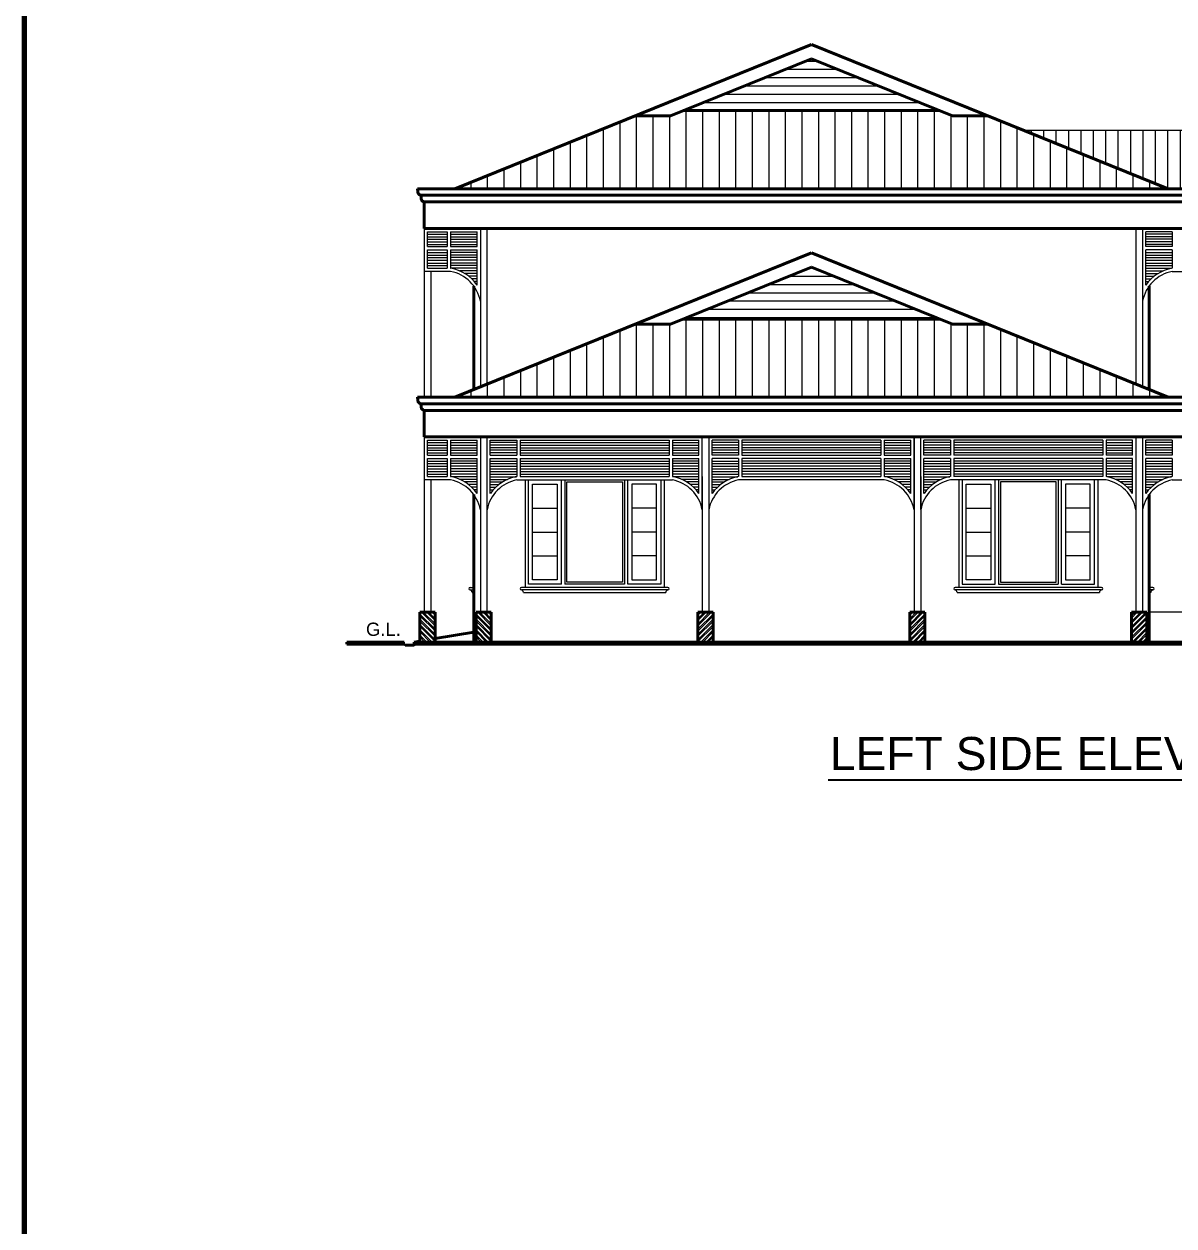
# Model space of a CAD drawing. Header units: inches. Extents: x 1367 to 15762, y 1989 to 8927.
# Drawn here: x 7917.55 to 7934.92, y 2019.5 to 2037.66 of the extents above; entities that cross this region are included whole.
import ezdxf

# ---------------------------------------------------------------- set-up
doc = ezdxf.new("R2010")
doc.units = ezdxf.units.IN
doc.header["$MEASUREMENT"] = 0
for name, color, linetype, lineweight in [('EXIST.', 21, 'Continuous', 20), ('FORM', 2, 'Continuous', 70), ('hatch', 8, 'Continuous', 5), ('proj', 31, 'Continuous', 15), ('text', 6, 'Continuous', 25), ('wall', 1, 'Continuous', 40), ('win', 60, 'Continuous', 9)]:
    doc.layers.add(name, color=color, linetype=linetype, lineweight=lineweight)
doc.styles.get("Standard").update_dxf_attribs({"font": 'arial.ttf', "height": 0.36})

msp = doc.modelspace()

# ---------------------------------------------------------------- hatches: boundary and pattern name
at = {"layer": 'hatch'}
h = msp.add_hatch(dxfattribs=at)
h.set_pattern_fill('ANSI31', color=256, angle=135, style=0)
h.set_pattern_definition([(7e-15, (7831.51466, 1400.47264), (3e-17, -0.125), [])])
h.paths.add_polyline_path([(7929.442, 2033.983), (7931.38, 2033.199), (7927.505, 2033.199)])
h.paths.add_polyline_path([(7929.442, 2037.133), (7931.38, 2036.349), (7927.505, 2036.349)])
h = msp.add_hatch(dxfattribs=at)
h.set_pattern_fill('ANSI31', color=256, scale=2, angle=45, style=0)
h.set_pattern_definition([(90, (8027.55132, 1698.06322), (-0.25, 6e-17), [])])
h.paths.add_polyline_path([(7924.056, 2035.169), (7934.828, 2035.169), (7932.106, 2036.271), (7931.573, 2036.271), (7931.38, 2036.349), (7927.505, 2036.349), (7927.312, 2036.271), (7926.779, 2036.271)])
h.paths.add_polyline_path([(7924.056, 2032.019), (7934.828, 2032.019), (7932.106, 2033.121), (7931.573, 2033.121), (7931.38, 2033.199), (7927.505, 2033.199), (7927.312, 2033.121), (7926.779, 2033.121)])
h = msp.add_hatch(dxfattribs=at)
h.set_pattern_fill('ANSI31', color=256, scale=1.5, angle=45, style=0)
h.set_pattern_definition([(90, (7831.51466, 1400.47264), (0.1875, 3e-17), [])])
h.paths.add_polyline_path([(7932.642, 2036.054), (7937.662, 2036.054), (7939.848, 2035.169), (7935.392, 2035.169), (7934.828, 2035.169)])
at = {"layer": 'proj'}
h = msp.add_hatch(dxfattribs=at)
h.set_pattern_fill('ANSI32', color=256, scale=0.15, style=0)
h.set_pattern_definition([(135, (7901.03959, 1986.95364), (0.039774756, 0.039774756), []), (135, (7901.013073, 1986.95364), (0.039774756, 0.039774756), [])])
h.paths.add_polyline_path([(7923.757, 2028.319), (7923.527, 2028.319), (7923.527, 2028.769), (7923.757, 2028.769)])
h = msp.add_hatch(dxfattribs=at)
h.set_pattern_fill('ANSI32', color=256, scale=0.15, style=0)
h.set_pattern_definition([(135, (7901.88959, 1986.95364), (0.039774756, 0.039774756), []), (135, (7901.863073, 1986.95364), (0.039774756, 0.039774756), [])])
h.paths.add_polyline_path([(7924.607, 2028.319), (7924.377, 2028.319), (7924.377, 2028.769), (7924.607, 2028.769)])
h = msp.add_hatch(dxfattribs=at)
h.set_pattern_fill('ANSI32', color=256, scale=0.15, style=0)
h.set_pattern_definition([(45, (7950.445204, 1986.95364), (-0.039774756, 0.039774756), []), (45, (7950.47172, 1986.95364), (-0.039774756, 0.039774756), [])])
h.paths.add_polyline_path([(7927.727, 2028.319), (7927.957, 2028.319), (7927.957, 2028.769), (7927.727, 2028.769)])
h = msp.add_hatch(dxfattribs=at)
h.set_pattern_fill('ANSI32', color=256, scale=0.15, style=0)
h.set_pattern_definition([(45, (7953.645204, 1986.95364), (-0.039774756, 0.039774756), []), (45, (7953.67172, 1986.95364), (-0.039774756, 0.039774756), [])])
h.paths.add_polyline_path([(7930.927, 2028.319), (7931.157, 2028.319), (7931.157, 2028.769), (7930.927, 2028.769)])
h = msp.add_hatch(dxfattribs=at)
h.set_pattern_fill('ANSI32', color=256, scale=0.15, style=0)
h.set_pattern_definition([(45, (8027.551315, 1698.063217), (-0.039774756, 0.039774756), []), (45, (8027.57783, 1698.063217), (-0.039774756, 0.039774756), [])])
h.paths.add_polyline_path([(7934.277, 2028.319), (7934.507, 2028.319), (7934.507, 2028.769), (7934.277, 2028.769)])
at = {"layer": 'wall'}
msp.add_hatch(color=256, dxfattribs=at).paths.add_polyline_path([(7940.093, 2028.289), (7931.26, 2028.289), (7931.26, 2028.319), (7940.093, 2028.319)])

# ---------------------------------------------------------------- linework, layer by layer
at = {"layer": 'EXIST.'}
for p, q in [((7932.642, 2036.054), (7937.662, 2036.054)), ((7923.592, 2034.569), (7923.592, 2032.019)), ((7923.642, 2034.294), (7923.642, 2034.519)), ((7923.642, 2034.519), (7923.942, 2034.519)), ((7923.942, 2034.519), (7923.942, 2034.294)), ((7923.992, 2034.519), (7923.992, 2034.294)), ((7923.992, 2034.519), (7924.392, 2034.519)), ((7924.392, 2034.294), (7924.392, 2034.519)), ((7924.442, 2034.569), (7924.442, 2032.175)), ((7924.542, 2034.569), (7924.542, 2032.215)), ((7934.342, 2034.569), (7934.342, 2032.215)), ((7934.442, 2034.569), (7934.442, 2032.175)), ((7934.892, 2034.519), (7934.492, 2034.519)), ((7934.492, 2034.294), (7934.492, 2034.519)), ((7934.892, 2034.519), (7934.892, 2034.294)), ((7923.642, 2034.294), (7923.942, 2034.294)), ((7923.642, 2033.969), (7923.642, 2034.244)), ((7923.642, 2034.244), (7923.942, 2034.244)), ((7923.942, 2034.244), (7923.942, 2033.969)), ((7923.992, 2034.294), (7924.392, 2034.294)), ((7923.992, 2034.244), (7923.992, 2033.969)), ((7923.992, 2034.244), (7924.392, 2034.244)), ((7924.392, 2033.713), (7924.392, 2034.244)), ((7934.892, 2034.294), (7934.492, 2034.294)), ((7934.892, 2034.244), (7934.492, 2034.244)), ((7934.492, 2033.713), (7934.492, 2034.244)), ((7934.892, 2034.244), (7934.892, 2033.969)), ((7923.642, 2033.969), (7923.942, 2033.969)), ((7923.992, 2033.969), (7923.997, 2033.969)), ((7934.892, 2033.969), (7934.888, 2033.969)), ((7923.992, 2033.919), (7923.592, 2033.919)), ((7923.692, 2033.919), (7923.692, 2032.019)), ((7934.892, 2033.919), (7935.292, 2033.919)), ((7923.592, 2031.419), (7923.592, 2028.769)), ((7924.442, 2031.419), (7924.442, 2028.769)), ((7924.542, 2031.419), (7924.542, 2028.769)), ((7927.792, 2030.319), (7927.792, 2031.419)), ((7927.892, 2031.419), (7927.892, 2028.769)), ((7930.992, 2030.319), (7930.992, 2031.419)), ((7930.992, 2031.419), (7930.992, 2028.769)), ((7931.092, 2030.319), (7931.092, 2031.419)), ((7934.342, 2031.419), (7934.342, 2028.769)), ((7934.442, 2031.419), (7934.442, 2028.769)), ((7923.642, 2031.369), (7923.942, 2031.369)), ((7923.642, 2031.144), (7923.642, 2031.369)), ((7923.942, 2031.369), (7923.942, 2031.144)), ((7923.992, 2031.369), (7924.392, 2031.369)), ((7923.992, 2031.369), (7923.992, 2031.144)), ((7924.392, 2031.144), (7924.392, 2031.369)), ((7924.592, 2031.144), (7924.592, 2031.369)), ((7924.592, 2031.369), (7924.992, 2031.369)), ((7924.992, 2031.369), (7924.992, 2031.144)), ((7925.042, 2031.369), (7925.042, 2031.144)), ((7925.042, 2031.369), (7927.292, 2031.369)), ((7927.292, 2031.369), (7927.292, 2031.144)), ((7927.342, 2031.369), (7927.342, 2031.144)), ((7927.342, 2031.369), (7927.742, 2031.369)), ((7927.742, 2031.144), (7927.742, 2031.369)), ((7928.342, 2031.369), (7927.942, 2031.369)), ((7927.942, 2031.144), (7927.942, 2031.369)), ((7928.342, 2031.369), (7928.342, 2031.144)), ((7930.492, 2031.369), (7928.392, 2031.369)), ((7928.392, 2031.369), (7928.392, 2031.144)), ((7930.492, 2031.369), (7930.492, 2031.144)), ((7930.542, 2031.369), (7930.542, 2031.144)), ((7930.542, 2031.369), (7930.942, 2031.369)), ((7930.942, 2031.144), (7930.942, 2031.369)), ((7931.542, 2031.369), (7931.142, 2031.369)), ((7931.142, 2031.144), (7931.142, 2031.369)), ((7931.542, 2031.369), (7931.542, 2031.144)), ((7933.842, 2031.369), (7931.592, 2031.369)), ((7931.592, 2031.369), (7931.592, 2031.144)), ((7933.842, 2031.369), (7933.842, 2031.144)), ((7933.892, 2031.369), (7933.892, 2031.144)), ((7934.292, 2031.369), (7933.892, 2031.369)), ((7934.292, 2031.144), (7934.292, 2031.369)), ((7934.892, 2031.369), (7934.492, 2031.369)), ((7934.492, 2031.144), (7934.492, 2031.369)), ((7934.892, 2031.369), (7934.892, 2031.144)), ((7923.642, 2031.144), (7923.942, 2031.144)), ((7923.642, 2031.094), (7923.942, 2031.094)), ((7923.642, 2030.819), (7923.642, 2031.094)), ((7923.942, 2031.094), (7923.942, 2030.819)), ((7923.992, 2031.144), (7924.392, 2031.144)), ((7923.992, 2031.094), (7924.392, 2031.094)), ((7923.992, 2031.094), (7923.992, 2030.819)), ((7924.392, 2030.563), (7924.392, 2031.094)), ((7924.592, 2031.144), (7924.992, 2031.144)), ((7924.592, 2031.094), (7924.992, 2031.094)), ((7924.592, 2030.563), (7924.592, 2031.094)), ((7924.992, 2031.094), (7924.992, 2030.819)), ((7925.042, 2031.144), (7927.292, 2031.144)), ((7925.042, 2031.094), (7925.042, 2030.819)), ((7925.042, 2031.094), (7927.292, 2031.094)), ((7927.292, 2031.094), (7927.292, 2030.819)), ((7927.342, 2031.144), (7927.742, 2031.144)), ((7927.342, 2031.094), (7927.342, 2030.819)), ((7927.342, 2031.094), (7927.742, 2031.094)), ((7927.742, 2030.563), (7927.742, 2031.094)), ((7928.342, 2031.144), (7927.942, 2031.144)), ((7928.342, 2031.094), (7927.942, 2031.094)), ((7927.942, 2030.563), (7927.942, 2031.094)), ((7928.342, 2031.094), (7928.342, 2030.819)), ((7928.392, 2031.144), (7930.492, 2031.144)), ((7930.492, 2031.094), (7928.392, 2031.094)), ((7928.392, 2031.094), (7928.392, 2030.819)), ((7930.492, 2031.094), (7930.492, 2030.819)), ((7930.542, 2031.144), (7930.942, 2031.144)), ((7930.542, 2031.094), (7930.542, 2030.819)), ((7930.542, 2031.094), (7930.942, 2031.094)), ((7930.942, 2030.563), (7930.942, 2031.094)), ((7931.542, 2031.144), (7931.142, 2031.144)), ((7931.542, 2031.094), (7931.142, 2031.094)), ((7931.142, 2030.563), (7931.142, 2031.094)), ((7931.542, 2031.094), (7931.542, 2030.819)), ((7933.842, 2031.144), (7931.592, 2031.144)), ((7933.842, 2031.094), (7931.592, 2031.094)), ((7931.592, 2031.094), (7931.592, 2030.819)), ((7933.842, 2031.094), (7933.842, 2030.819)), ((7934.292, 2031.144), (7933.892, 2031.144)), ((7933.892, 2031.094), (7933.892, 2030.819)), ((7934.292, 2031.094), (7933.892, 2031.094)), ((7934.292, 2030.563), (7934.292, 2031.094)), ((7934.892, 2031.144), (7934.492, 2031.144)), ((7934.892, 2031.094), (7934.492, 2031.094)), ((7934.492, 2030.563), (7934.492, 2031.094)), ((7934.892, 2031.094), (7934.892, 2030.819)), ((7923.992, 2030.769), (7923.592, 2030.769)), ((7923.642, 2030.819), (7923.942, 2030.819)), ((7923.692, 2030.769), (7923.692, 2028.769)), ((7923.992, 2030.819), (7923.997, 2030.819)), ((7924.988, 2030.819), (7924.992, 2030.819)), ((7924.992, 2030.769), (7927.342, 2030.769)), ((7925.042, 2030.819), (7927.292, 2030.819)), ((7927.342, 2030.819), (7927.347, 2030.819)), ((7927.792, 2030.819), (7927.792, 2028.769)), ((7928.342, 2030.819), (7928.338, 2030.819)), ((7930.542, 2030.769), (7928.342, 2030.769)), ((7928.392, 2030.819), (7930.492, 2030.819)), ((7930.542, 2030.819), (7930.547, 2030.819)), ((7931.092, 2030.819), (7931.092, 2028.769)), ((7931.542, 2030.819), (7931.538, 2030.819)), ((7933.892, 2030.769), (7931.542, 2030.769)), ((7933.842, 2030.819), (7931.592, 2030.819)), ((7933.897, 2030.819), (7933.892, 2030.819)), ((7934.892, 2030.819), (7934.888, 2030.819)), ((7934.892, 2030.769), (7935.292, 2030.769)), ((7924.286, 2029.144), (7924.342, 2029.144)), ((7924.286, 2029.106), (7924.342, 2029.106)), ((7924.317, 2029.069), (7924.342, 2029.069)), ((7927.274, 2029.144), (7925.061, 2029.144)), ((7927.274, 2029.106), (7925.061, 2029.106)), ((7925.092, 2029.069), (7927.242, 2029.069)), ((7933.824, 2029.144), (7931.611, 2029.144)), ((7933.824, 2029.106), (7931.611, 2029.106)), ((7931.642, 2029.069), (7933.792, 2029.069)), ((7934.599, 2029.144), (7934.542, 2029.144)), ((7934.599, 2029.106), (7934.542, 2029.106)), ((7934.567, 2029.069), (7934.542, 2029.069))]:
    msp.add_line(p, q, dxfattribs=at)
for centre, radius, start, end in [((7923.884, 2033.36), 0.619, 34.759, 79.4694), ((7935.001, 2033.36), 0.619, 100.5306, 145.241), ((7923.884, 2033.36), 0.569, 10.985, 79.015), ((7935.001, 2033.36), 0.569, 100.985, 169.015), ((7923.884, 2030.21), 0.569, 10.985, 79.015), ((7923.884, 2030.21), 0.619, 34.759, 79.4694), ((7925.101, 2030.21), 0.569, 100.985, 169.015), ((7925.101, 2030.21), 0.619, 100.5306, 145.241), ((7927.234, 2030.21), 0.569, 10.985, 79.015), ((7927.234, 2030.21), 0.619, 34.759, 79.4694), ((7928.451, 2030.21), 0.569, 100.985, 169.015), ((7928.451, 2030.21), 0.619, 100.5306, 145.241), ((7930.434, 2030.21), 0.569, 10.985, 79.015), ((7930.434, 2030.21), 0.619, 34.759, 79.4694), ((7931.651, 2030.21), 0.569, 100.985, 169.015), ((7931.651, 2030.21), 0.619, 100.5306, 145.241), ((7933.784, 2030.21), 0.569, 10.985, 79.015), ((7933.784, 2030.21), 0.619, 34.759, 79.4694), ((7935.001, 2030.21), 0.569, 100.985, 169.015), ((7935.001, 2030.21), 0.619, 100.5306, 145.241), ((7924.286, 2029.125), 0.0188, 90, 270), ((7924.28, 2029.069), 0.0373, 358.9907, 80.6204), ((7925.061, 2029.125), 0.0188, 90, 270), ((7925.055, 2029.069), 0.0373, 358.9907, 80.6204), ((7927.28, 2029.069), 0.0373, 99.3796, 181.0093), ((7927.274, 2029.125), 0.0188, 270, 90), ((7931.611, 2029.125), 0.0188, 90, 270), ((7931.605, 2029.069), 0.0373, 358.9907, 80.6204), ((7933.83, 2029.069), 0.0373, 99.3796, 181.0093), ((7933.824, 2029.125), 0.0188, 270, 90), ((7934.605, 2029.069), 0.0373, 99.3796, 181.0093), ((7934.599, 2029.125), 0.0188, 270, 90)]:
    msp.add_arc(centre, radius, start, end, dxfattribs=at)
at = {"layer": 'FORM'}
msp.add_lwpolyline([(7917.55, 2050.306), (7917.55, 1988.685), (8011.094, 1988.685), (8011.094, 2050.306)], close=True, dxfattribs=at)
at = {"layer": 'hatch'}
for p, q in [((7923.642, 2034.482), (7923.942, 2034.482)), ((7923.992, 2034.482), (7924.392, 2034.482)), ((7934.892, 2034.482), (7934.492, 2034.482)), ((7923.642, 2034.444), (7923.942, 2034.444)), ((7923.642, 2034.405), (7923.942, 2034.405)), ((7923.642, 2034.366), (7923.942, 2034.366)), ((7923.642, 2034.328), (7923.942, 2034.328)), ((7923.992, 2034.444), (7924.392, 2034.444)), ((7923.992, 2034.405), (7924.392, 2034.405)), ((7923.992, 2034.366), (7924.392, 2034.366)), ((7923.992, 2034.328), (7924.392, 2034.328)), ((7934.892, 2034.444), (7934.492, 2034.444)), ((7934.892, 2034.405), (7934.492, 2034.405)), ((7934.892, 2034.366), (7934.492, 2034.366)), ((7934.892, 2034.328), (7934.492, 2034.328)), ((7923.642, 2034.204), (7923.942, 2034.204)), ((7923.642, 2034.166), (7923.942, 2034.166)), ((7923.642, 2034.127), (7923.942, 2034.127)), ((7924.392, 2034.204), (7923.992, 2034.204)), ((7924.392, 2034.166), (7923.992, 2034.166)), ((7924.392, 2034.127), (7923.992, 2034.127)), ((7934.492, 2034.204), (7934.892, 2034.204)), ((7934.492, 2034.166), (7934.892, 2034.166)), ((7934.492, 2034.127), (7934.892, 2034.127)), ((7923.642, 2034.087), (7923.942, 2034.087)), ((7923.642, 2034.046), (7923.942, 2034.046)), ((7923.642, 2034.007), (7923.942, 2034.007)), ((7924.392, 2034.087), (7923.992, 2034.087)), ((7924.392, 2034.046), (7923.992, 2034.046)), ((7924.392, 2034.007), (7923.992, 2034.007)), ((7924.392, 2033.967), (7924.004, 2033.967)), ((7934.492, 2034.087), (7934.892, 2034.087)), ((7934.492, 2034.046), (7934.892, 2034.046)), ((7934.492, 2034.007), (7934.892, 2034.007)), ((7934.492, 2033.967), (7934.881, 2033.967)), ((7924.392, 2033.927), (7924.133, 2033.927)), ((7924.392, 2033.888), (7924.207, 2033.888)), ((7924.392, 2033.848), (7924.265, 2033.848)), ((7924.392, 2033.807), (7924.312, 2033.807)), ((7924.392, 2033.768), (7924.349, 2033.768)), ((7934.492, 2033.927), (7934.752, 2033.927)), ((7934.492, 2033.888), (7934.677, 2033.888)), ((7934.492, 2033.848), (7934.62, 2033.848)), ((7934.492, 2033.807), (7934.573, 2033.807)), ((7934.492, 2033.768), (7934.536, 2033.768)), ((7923.642, 2031.332), (7923.942, 2031.332)), ((7923.642, 2031.294), (7923.942, 2031.294)), ((7923.642, 2031.255), (7923.942, 2031.255)), ((7923.642, 2031.216), (7923.942, 2031.216)), ((7923.992, 2031.332), (7924.392, 2031.332)), ((7923.992, 2031.294), (7924.392, 2031.294)), ((7923.992, 2031.255), (7924.392, 2031.255)), ((7923.992, 2031.216), (7924.392, 2031.216)), ((7924.992, 2031.332), (7924.592, 2031.332)), ((7924.992, 2031.294), (7924.592, 2031.294)), ((7924.992, 2031.255), (7924.592, 2031.255)), ((7924.992, 2031.216), (7924.592, 2031.216)), ((7925.042, 2031.332), (7927.292, 2031.332)), ((7925.042, 2031.294), (7927.292, 2031.294)), ((7925.042, 2031.255), (7927.292, 2031.255)), ((7925.042, 2031.216), (7927.292, 2031.216)), ((7927.342, 2031.332), (7927.742, 2031.332)), ((7927.342, 2031.294), (7927.742, 2031.294)), ((7927.342, 2031.255), (7927.742, 2031.255)), ((7927.342, 2031.216), (7927.742, 2031.216)), ((7928.342, 2031.332), (7927.942, 2031.332)), ((7928.342, 2031.294), (7927.942, 2031.294)), ((7928.342, 2031.255), (7927.942, 2031.255)), ((7928.342, 2031.216), (7927.942, 2031.216)), ((7930.492, 2031.332), (7928.392, 2031.332)), ((7930.492, 2031.294), (7928.392, 2031.294)), ((7930.492, 2031.255), (7928.392, 2031.255)), ((7930.492, 2031.216), (7928.392, 2031.216)), ((7930.542, 2031.332), (7930.942, 2031.332)), ((7930.542, 2031.294), (7930.942, 2031.294)), ((7930.542, 2031.255), (7930.942, 2031.255)), ((7930.542, 2031.216), (7930.942, 2031.216)), ((7931.542, 2031.332), (7931.142, 2031.332)), ((7931.542, 2031.294), (7931.142, 2031.294)), ((7931.542, 2031.255), (7931.142, 2031.255)), ((7931.542, 2031.216), (7931.142, 2031.216)), ((7933.842, 2031.332), (7931.592, 2031.332)), ((7933.842, 2031.294), (7931.592, 2031.294)), ((7933.842, 2031.255), (7931.592, 2031.255)), ((7933.842, 2031.216), (7931.592, 2031.216)), ((7933.892, 2031.332), (7934.292, 2031.332)), ((7933.892, 2031.294), (7934.292, 2031.294)), ((7933.892, 2031.255), (7934.292, 2031.255)), ((7933.892, 2031.216), (7934.292, 2031.216)), ((7934.892, 2031.332), (7934.492, 2031.332)), ((7934.892, 2031.294), (7934.492, 2031.294)), ((7934.892, 2031.255), (7934.492, 2031.255)), ((7934.892, 2031.216), (7934.492, 2031.216)), ((7923.642, 2031.178), (7923.942, 2031.178)), ((7923.642, 2031.054), (7923.942, 2031.054)), ((7923.992, 2031.178), (7924.392, 2031.178)), ((7924.392, 2031.054), (7923.992, 2031.054)), ((7924.992, 2031.178), (7924.592, 2031.178)), ((7924.592, 2031.054), (7924.992, 2031.054)), ((7925.042, 2031.178), (7927.292, 2031.178)), ((7925.042, 2031.054), (7927.292, 2031.054)), ((7927.342, 2031.178), (7927.742, 2031.178)), ((7927.742, 2031.054), (7927.342, 2031.054)), ((7928.342, 2031.178), (7927.942, 2031.178)), ((7927.942, 2031.054), (7928.342, 2031.054)), ((7930.492, 2031.178), (7928.392, 2031.178)), ((7930.492, 2031.054), (7928.392, 2031.054)), ((7930.542, 2031.178), (7930.942, 2031.178)), ((7930.942, 2031.054), (7930.542, 2031.054)), ((7931.542, 2031.178), (7931.142, 2031.178)), ((7931.142, 2031.054), (7931.542, 2031.054)), ((7933.842, 2031.178), (7931.592, 2031.178)), ((7933.842, 2031.054), (7931.592, 2031.054)), ((7933.892, 2031.178), (7934.292, 2031.178)), ((7934.292, 2031.054), (7933.892, 2031.054)), ((7934.892, 2031.178), (7934.492, 2031.178)), ((7934.492, 2031.054), (7934.892, 2031.054)), ((7923.642, 2031.016), (7923.942, 2031.016)), ((7923.642, 2030.977), (7923.942, 2030.977)), ((7923.642, 2030.937), (7923.942, 2030.937)), ((7923.642, 2030.896), (7923.942, 2030.896)), ((7923.642, 2030.857), (7923.942, 2030.857)), ((7924.392, 2031.016), (7923.992, 2031.016)), ((7924.392, 2030.977), (7923.992, 2030.977)), ((7924.392, 2030.937), (7923.992, 2030.937)), ((7924.392, 2030.896), (7923.992, 2030.896)), ((7924.392, 2030.857), (7923.992, 2030.857)), ((7924.592, 2031.016), (7924.992, 2031.016)), ((7924.592, 2030.977), (7924.992, 2030.977)), ((7924.592, 2030.937), (7924.992, 2030.937)), ((7924.592, 2030.896), (7924.992, 2030.896)), ((7924.592, 2030.857), (7924.992, 2030.857)), ((7925.042, 2031.016), (7927.292, 2031.016)), ((7925.042, 2030.977), (7927.292, 2030.977)), ((7925.042, 2030.937), (7927.292, 2030.937)), ((7925.042, 2030.896), (7927.292, 2030.896)), ((7925.042, 2030.857), (7927.292, 2030.857)), ((7927.742, 2031.016), (7927.342, 2031.016)), ((7927.742, 2030.977), (7927.342, 2030.977)), ((7927.742, 2030.937), (7927.342, 2030.937)), ((7927.742, 2030.896), (7927.342, 2030.896)), ((7927.742, 2030.857), (7927.342, 2030.857)), ((7927.942, 2031.016), (7928.342, 2031.016)), ((7927.942, 2030.977), (7928.342, 2030.977)), ((7927.942, 2030.937), (7928.342, 2030.937)), ((7927.942, 2030.896), (7928.342, 2030.896)), ((7927.942, 2030.857), (7928.342, 2030.857)), ((7930.492, 2031.016), (7928.392, 2031.016)), ((7930.492, 2030.977), (7928.392, 2030.977)), ((7930.492, 2030.937), (7928.392, 2030.937)), ((7930.492, 2030.896), (7928.392, 2030.896)), ((7930.492, 2030.857), (7928.392, 2030.857)), ((7930.942, 2031.016), (7930.542, 2031.016)), ((7930.942, 2030.977), (7930.542, 2030.977)), ((7930.942, 2030.937), (7930.542, 2030.937)), ((7930.942, 2030.896), (7930.542, 2030.896)), ((7930.942, 2030.857), (7930.542, 2030.857)), ((7931.142, 2031.016), (7931.542, 2031.016)), ((7931.142, 2030.977), (7931.542, 2030.977)), ((7931.142, 2030.937), (7931.542, 2030.937)), ((7931.142, 2030.896), (7931.542, 2030.896)), ((7931.142, 2030.857), (7931.542, 2030.857)), ((7933.842, 2031.016), (7931.592, 2031.016)), ((7933.842, 2030.977), (7931.592, 2030.977)), ((7933.842, 2030.937), (7931.592, 2030.937)), ((7933.842, 2030.896), (7931.592, 2030.896)), ((7933.842, 2030.857), (7931.592, 2030.857)), ((7934.292, 2031.016), (7933.892, 2031.016)), ((7934.292, 2030.977), (7933.892, 2030.977)), ((7934.292, 2030.937), (7933.892, 2030.937)), ((7934.292, 2030.896), (7933.892, 2030.896)), ((7934.292, 2030.857), (7933.892, 2030.857)), ((7934.492, 2031.016), (7934.892, 2031.016)), ((7934.492, 2030.977), (7934.892, 2030.977)), ((7934.492, 2030.937), (7934.892, 2030.937)), ((7934.492, 2030.896), (7934.892, 2030.896)), ((7934.492, 2030.857), (7934.892, 2030.857)), ((7924.392, 2030.817), (7924.004, 2030.817)), ((7924.392, 2030.777), (7924.133, 2030.777)), ((7924.392, 2030.738), (7924.207, 2030.738)), ((7924.392, 2030.698), (7924.265, 2030.698)), ((7924.592, 2030.817), (7924.981, 2030.817)), ((7924.592, 2030.777), (7924.852, 2030.777)), ((7924.592, 2030.738), (7924.777, 2030.738)), ((7924.592, 2030.698), (7924.72, 2030.698)), ((7927.742, 2030.817), (7927.354, 2030.817)), ((7927.742, 2030.777), (7927.483, 2030.777)), ((7927.742, 2030.738), (7927.557, 2030.738)), ((7927.742, 2030.698), (7927.615, 2030.698)), ((7927.942, 2030.817), (7928.331, 2030.817)), ((7927.942, 2030.777), (7928.202, 2030.777)), ((7927.942, 2030.738), (7928.127, 2030.738)), ((7927.942, 2030.698), (7928.07, 2030.698)), ((7930.942, 2030.817), (7930.554, 2030.817)), ((7930.942, 2030.777), (7930.683, 2030.777)), ((7930.942, 2030.738), (7930.757, 2030.738)), ((7930.942, 2030.698), (7930.815, 2030.698)), ((7931.142, 2030.817), (7931.531, 2030.817)), ((7931.142, 2030.777), (7931.402, 2030.777)), ((7931.142, 2030.738), (7931.327, 2030.738)), ((7931.142, 2030.698), (7931.27, 2030.698)), ((7934.292, 2030.817), (7933.904, 2030.817)), ((7934.292, 2030.777), (7934.033, 2030.777)), ((7934.292, 2030.738), (7934.107, 2030.738)), ((7934.292, 2030.698), (7934.165, 2030.698)), ((7934.492, 2030.817), (7934.881, 2030.817)), ((7934.492, 2030.777), (7934.752, 2030.777)), ((7934.492, 2030.738), (7934.677, 2030.738)), ((7934.492, 2030.698), (7934.62, 2030.698)), ((7924.392, 2030.657), (7924.312, 2030.657)), ((7924.392, 2030.618), (7924.349, 2030.618)), ((7924.592, 2030.657), (7924.673, 2030.657)), ((7924.592, 2030.618), (7924.636, 2030.618)), ((7927.742, 2030.657), (7927.662, 2030.657)), ((7927.742, 2030.618), (7927.699, 2030.618)), ((7927.942, 2030.657), (7928.023, 2030.657)), ((7927.942, 2030.618), (7927.986, 2030.618)), ((7930.942, 2030.657), (7930.862, 2030.657)), ((7930.942, 2030.618), (7930.899, 2030.618)), ((7931.142, 2030.657), (7931.223, 2030.657)), ((7931.142, 2030.618), (7931.186, 2030.618)), ((7934.292, 2030.657), (7934.212, 2030.657)), ((7934.292, 2030.618), (7934.249, 2030.618)), ((7934.492, 2030.657), (7934.573, 2030.657)), ((7934.492, 2030.618), (7934.536, 2030.618)), ((7925.23, 2030.343), (7925.604, 2030.343)), ((7927.104, 2030.343), (7926.73, 2030.343)), ((7931.78, 2030.343), (7932.154, 2030.343)), ((7933.654, 2030.343), (7933.28, 2030.343)), ((7925.23, 2029.981), (7925.604, 2029.981)), ((7927.104, 2029.981), (7926.73, 2029.981)), ((7931.78, 2029.981), (7932.154, 2029.981)), ((7933.654, 2029.981), (7933.28, 2029.981)), ((7925.23, 2029.619), (7925.604, 2029.619)), ((7927.104, 2029.619), (7926.73, 2029.619)), ((7931.78, 2029.619), (7932.154, 2029.619)), ((7933.654, 2029.619), (7933.28, 2029.619))]:
    msp.add_line(p, q, dxfattribs=at)
for points in [[(7925.23, 2030.706), (7925.604, 2030.706), (7925.604, 2029.257), (7925.23, 2029.257)], [(7925.747, 2030.739), (7926.587, 2030.739), (7926.587, 2029.224), (7925.747, 2029.224)], [(7927.104, 2030.706), (7926.73, 2030.706), (7926.73, 2029.257), (7927.104, 2029.257)], [(7931.78, 2030.706), (7932.154, 2030.706), (7932.154, 2029.257), (7931.78, 2029.257)], [(7933.137, 2030.739), (7932.297, 2030.739), (7932.297, 2029.224), (7933.137, 2029.224)], [(7933.654, 2030.706), (7933.28, 2030.706), (7933.28, 2029.257), (7933.654, 2029.257)]]:
    msp.add_lwpolyline(points, close=True, dxfattribs=at)
at = {"layer": 'proj'}
msp.add_line((7935.127, 2028.769), (7934.542, 2028.769), dxfattribs=at)
at = {"layer": 'proj', "color": 1}
msp.add_line((7923.292, 2028.319), (7923.292, 2028.282), dxfattribs=at)
msp.add_arc((7923.305, 2028.282), 0.0125, 180, 270, dxfattribs=at)
at = {"layer": 'text'}
msp.add_line((7929.696, 2026.238), (7937.738, 2026.238), dxfattribs=at)
at = {"layer": 'wall'}
for p, q in [((7929.442, 2037.349), (7924.056, 2035.169)), ((7929.442, 2037.349), (7934.828, 2035.169)), ((7929.442, 2037.133), (7927.312, 2036.271)), ((7929.442, 2037.133), (7931.573, 2036.271)), ((7931.38, 2036.349), (7927.505, 2036.349)), ((7927.312, 2036.271), (7926.779, 2036.271)), ((7931.573, 2036.271), (7932.106, 2036.271)), ((7923.492, 2035.169), (7935.392, 2035.169)), ((7923.542, 2035.069), (7935.342, 2035.069)), ((7923.592, 2034.969), (7935.292, 2034.969)), ((7923.592, 2034.969), (7923.592, 2034.569)), ((7923.592, 2034.569), (7935.292, 2034.569)), ((7929.442, 2034.199), (7924.056, 2032.019)), ((7929.442, 2034.199), (7934.828, 2032.019)), ((7929.442, 2033.983), (7927.312, 2033.121)), ((7929.442, 2033.983), (7931.573, 2033.121)), ((7924.342, 2032.134), (7924.342, 2033.697)), ((7924.342, 2033.697), (7924.342, 2032.134)), ((7934.542, 2033.697), (7934.542, 2032.134)), ((7927.312, 2033.121), (7926.779, 2033.121)), ((7931.38, 2033.199), (7927.505, 2033.199)), ((7931.573, 2033.121), (7932.106, 2033.121)), ((7923.492, 2032.019), (7935.392, 2032.019)), ((7923.542, 2031.919), (7935.342, 2031.919)), ((7923.592, 2031.819), (7935.292, 2031.819)), ((7923.592, 2031.819), (7923.592, 2031.419)), ((7923.592, 2031.419), (7935.292, 2031.419)), ((7924.342, 2030.547), (7924.342, 2028.319)), ((7934.542, 2030.547), (7934.542, 2028.319)), ((7923.757, 2028.769), (7923.527, 2028.769)), ((7923.527, 2028.769), (7923.527, 2028.319)), ((7923.757, 2028.769), (7923.757, 2028.319)), ((7924.607, 2028.769), (7924.377, 2028.769)), ((7924.377, 2028.769), (7924.377, 2028.319)), ((7924.607, 2028.769), (7924.607, 2028.319)), ((7927.727, 2028.769), (7927.727, 2028.319)), ((7927.727, 2028.769), (7927.727, 2028.319)), ((7927.727, 2028.769), (7927.957, 2028.769)), ((7927.957, 2028.769), (7927.957, 2028.319)), ((7930.927, 2028.769), (7931.157, 2028.769)), ((7930.927, 2028.769), (7930.927, 2028.319)), ((7930.927, 2028.769), (7930.927, 2028.319)), ((7931.157, 2028.769), (7931.157, 2028.319)), ((7934.277, 2028.769), (7934.277, 2028.319)), ((7934.277, 2028.769), (7934.507, 2028.769)), ((7934.507, 2028.769), (7934.507, 2028.319)), ((7922.427, 2028.319), (7923.292, 2028.319)), ((7922.427, 2028.319), (7923.292, 2028.319)), ((7922.427, 2028.289), (7922.427, 2028.319)), ((7922.427, 2028.319), (7922.427, 2028.289)), ((7923.442, 2028.319), (7923.527, 2028.333)), ((7923.442, 2028.319), (7947.101, 2028.319)), ((7923.442, 2028.319), (7923.442, 2028.282)), ((7923.757, 2028.371), (7924.342, 2028.469)), ((7922.427, 2028.289), (7923.292, 2028.289)), ((7922.427, 2028.289), (7923.292, 2028.289)), ((7923.305, 2028.269), (7923.43, 2028.269)), ((7923.442, 2028.289), (7947.101, 2028.289))]:
    msp.add_line(p, q, dxfattribs=at)
msp.add_arc((7923.43, 2028.282), 0.0125, 270, 0, dxfattribs=at)
for points in [[(7923.542, 2035.069), (7923.502, 2035.098), (7923.496, 2035.144), (7923.492, 2035.169)], [(7923.592, 2034.969), (7923.552, 2034.998), (7923.546, 2035.044), (7923.542, 2035.069)], [(7923.542, 2031.919), (7923.502, 2031.948), (7923.496, 2031.994), (7923.492, 2032.019)], [(7923.592, 2031.819), (7923.552, 2031.848), (7923.546, 2031.894), (7923.542, 2031.919)]]:
    msp.add_spline(points, degree=3, dxfattribs=at)
at = {"layer": 'win'}
for p, q in [((7925.117, 2030.769), (7925.117, 2029.144)), ((7925.167, 2029.194), (7925.167, 2030.769)), ((7925.667, 2029.194), (7925.667, 2030.769)), ((7925.717, 2030.769), (7925.717, 2029.194)), ((7926.617, 2030.769), (7926.617, 2029.194)), ((7926.667, 2029.194), (7926.667, 2030.769)), ((7927.167, 2030.769), (7927.167, 2029.194)), ((7927.217, 2030.769), (7927.217, 2029.144)), ((7931.667, 2030.769), (7931.667, 2029.144)), ((7931.717, 2030.769), (7931.717, 2029.194)), ((7932.217, 2029.194), (7932.217, 2030.769)), ((7932.267, 2030.769), (7932.267, 2029.194)), ((7933.167, 2030.769), (7933.167, 2029.194)), ((7933.217, 2029.194), (7933.217, 2030.769)), ((7933.717, 2029.194), (7933.717, 2030.769)), ((7933.767, 2030.769), (7933.767, 2029.144)), ((7925.667, 2029.194), (7925.167, 2029.194)), ((7926.617, 2029.194), (7925.717, 2029.194)), ((7927.167, 2029.194), (7926.667, 2029.194)), ((7931.717, 2029.194), (7932.217, 2029.194)), ((7932.267, 2029.194), (7933.167, 2029.194)), ((7933.217, 2029.194), (7933.717, 2029.194))]:
    msp.add_line(p, q, dxfattribs=at)

# ---------------------------------------------------------------- texts
at = {"layer": 'text'}
msp.add_text('LEFT SIDE ELEVATION', height=0.5, dxfattribs=at).set_placement((7929.719, 2026.384))
at = {"layer": 'win'}
msp.add_text('G.L.', height=0.2, dxfattribs=at).set_placement((7922.714, 2028.412))

doc.saveas('drawing.dxf')
